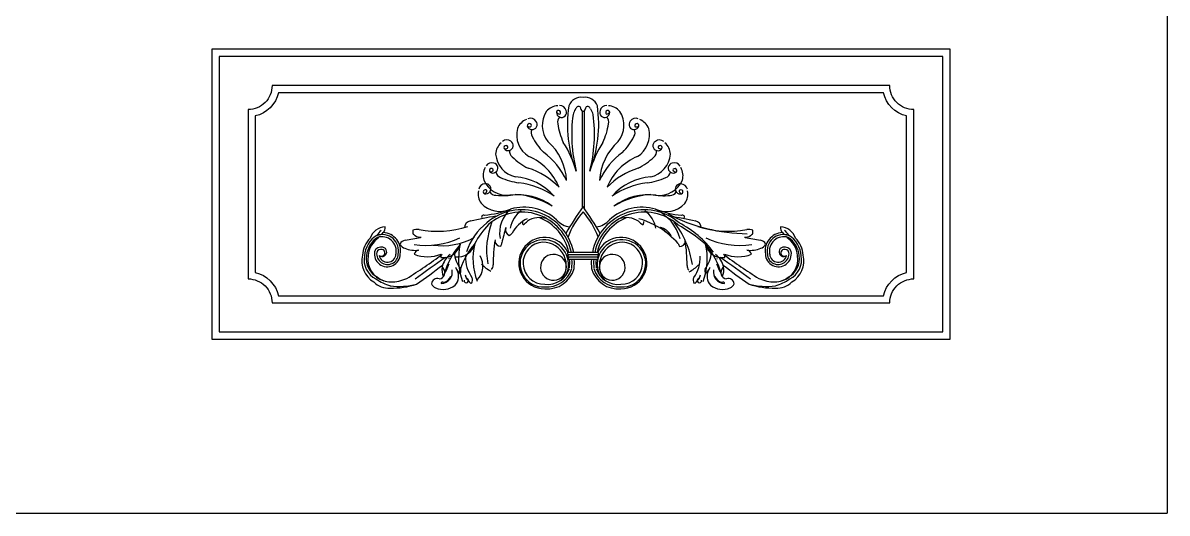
# Model space of a CAD drawing. Extents: x 391 to 4074, y 4249 to 5891.
# Drawn here: x 3284 to 4074, y 4249 to 4587 of the extents above; entities that cross this region are included whole.
import ezdxf

# ---------------------------------------------------------------- set-up
doc = ezdxf.new("R2010")
doc.units = 0
doc.header["$LTSCALE"] = 0.85
doc.header["$MEASUREMENT"] = 0
doc.layers.get('0').update_dxf_attribs({"color": 3, "linetype": 'CONTINUOUS'})
for name, color, linetype in [('2', 2, 'CONTINUOUS'), ('3', 3, 'CONTINUOUS'), ('4', 4, 'CONTINUOUS'), ('7', 7, 'CONTINUOUS')]:
    doc.layers.add(name, color=color, linetype=linetype)

msp = doc.modelspace()

# ---------------------------------------------------------------- linework, layer by layer
at = {"color": 3}
for p, q in [((3670.04, 4526.24), (3669.98, 4459.44)), ((3671.38, 4526.23), (3671.38, 4459.44)), ((3680.88, 4428.77), (3660.47, 4428.77)), ((3578.13, 4424.62), (3577.82, 4424.32)), ((3680.68, 4427.16), (3660.67, 4427.16)), ((3680.49, 4425.55), (3660.86, 4425.55)), ((3680.3, 4423.94), (3661.06, 4423.94)), ((3762.95, 4424.62), (3763.25, 4424.32))]:
    msp.add_line(p, q, dxfattribs=at)
for centre, radius, start, end in [((3669.22, 4526.84), 8.92, 80.38201, 160.17789), ((3672.19, 4526.84), 8.92, 19.76948, 99.56536), ((3660.11, 4516.43), 17.64, 146.79146, 219.03095), ((3653.79, 4518.87), 11.11, 92.99239, 139.40237), ((3653.74, 4525.3), 1.41, 342.92596, 173.76385), ((3655.8, 4525.35), 3.46, 178.26419, 22.17009), ((3654.98, 4527.52), 3.36, 218.13802, 258.8015), ((3654.34, 4524.99), 0.759, 268.67897, 351.87781), ((3654.68, 4525.67), 4.42, 12.79141, 93.87444), ((3748.48, 4517.08), 88.58, 171.70593, 201.43887), ((3763.95, 4510), 101.13, 172.08996, 194.48168), ((3675.63, 4520.93), 12.22, 146.86706, 165.87953), ((3668.42, 4526.61), 3.12, 115.08102, 155.77401), ((3667.57, 4527.84), 1.66, 350.10532, 106.59612), ((3670.65, 4527.59), 1.44, 181.1603, 269.07888), ((3670.76, 4527.59), 1.44, 181.21293, 267.77327), ((3670.65, 4527.59), 1.44, 272.1741, 358.73444), ((3670.76, 4527.59), 1.44, 270.86849, 358.78707), ((3673.84, 4527.84), 1.66, 73.35125, 189.84205), ((3672.99, 4526.6), 3.12, 24.17336, 64.86635), ((3592.97, 4517.15), 88.54, 338.50552, 8.25209), ((3577.45, 4510.08), 101.13, 345.46569, 7.8574), ((3665.78, 4520.94), 12.22, 14.06784, 33.08031), ((3685.62, 4525.33), 3.46, 157.77728, 1.68318), ((3686.73, 4525.66), 4.42, 86.07293, 167.15596), ((3687.67, 4525.28), 1.41, 6.18352, 197.02141), ((3687.07, 4524.97), 0.759, 188.06956, 271.2684), ((3686.44, 4527.51), 3.36, 281.14587, 321.80935), ((3687.62, 4518.85), 11.11, 40.545, 86.95498), ((3681.29, 4516.42), 17.64, 320.91642, 33.15591), ((3635.69, 4510.19), 11.11, 111.99239, 158.40237), ((3633.55, 4516.25), 1.41, 1.92596, 192.76385), ((3635.48, 4516.97), 3.46, 197.26419, 41.17009), ((3633.99, 4518.76), 3.36, 237.13802, 277.8015), ((3634.32, 4516.91), 4.42, 31.79141, 112.87444), ((3634.22, 4516.16), 0.759, 287.67897, 10.87781), ((3657.89, 4518.66), 4.87, 134.25052, 194.12255), ((3697.3, 4523.82), 44.59, 188.18886, 205.45412), ((3644.11, 4523.85), 44.59, 334.49325, 351.75851), ((3683.52, 4518.65), 4.87, 345.82482, 45.69685), ((3705.93, 4516.93), 3.46, 138.77728, 342.68318), ((3707.09, 4516.88), 4.42, 67.07293, 148.15596), ((3707.19, 4516.12), 0.759, 169.06956, 252.2684), ((3707.85, 4516.22), 1.41, 347.18352, 178.02141), ((3707.41, 4518.73), 3.36, 262.14587, 302.80935), ((3705.71, 4510.15), 11.11, 21.545, 67.95498), ((3642.46, 4509.94), 17.64, 165.79146, 238.03095), ((3639.63, 4511.33), 4.87, 153.25052, 213.12255), ((3675.21, 4529.04), 44.59, 207.18886, 224.45412), ((3666.2, 4529.04), 44.59, 315.49325, 332.75851), ((3701.77, 4511.3), 4.87, 326.82482, 26.69685), ((3698.94, 4509.92), 17.64, 301.91642, 14.15591), ((3621.4, 4496.08), 11.11, 130.99239, 177.40237), ((3617.92, 4502), 4.42, 50.79141, 131.87444), ((3617.41, 4501.12), 1.41, 20.92596, 211.76385), ((3618.99, 4502.43), 3.46, 216.26419, 60.17009), ((3617.01, 4503.64), 3.36, 256.13802, 296.8015), ((3618.07, 4501.25), 0.759, 306.67897, 29.87781), ((3624.76, 4498.44), 4.87, 172.25052, 232.12255), ((3620.21, 4476.23), 39.16, 3.1509, 47.99943), ((3595.8, 4465.08), 72.92, 15.61835, 32.87733), ((3745.56, 4465.01), 72.92, 147.07004, 164.32902), ((3721.16, 4476.18), 39.16, 131.94793, 176.79646), ((3722.4, 4502.38), 3.46, 119.77728, 323.68318), ((3716.63, 4498.4), 4.87, 307.82482, 7.69685), ((3723.48, 4501.95), 4.42, 48.07293, 129.15596), ((3723.32, 4501.2), 0.759, 150.06956, 233.2684), ((3723.99, 4501.07), 1.41, 328.18352, 159.02141), ((3724.39, 4503.59), 3.36, 243.14587, 283.80935), ((3719.98, 4496.04), 11.11, 2.545, 48.95498), ((3607.51, 4486.23), 4.42, 69.79141, 150.87444), ((3627.88, 4498.06), 17.64, 184.79146, 257.03095), ((3652.64, 4526.78), 44.59, 226.18886, 243.45412), ((3617.82, 4458.94), 39.16, 22.1509, 66.99943), ((3613.31, 4456.93), 50.75, 25.00766, 53.66435), ((3728.04, 4456.87), 50.75, 126.28301, 154.93971), ((3723.53, 4458.89), 39.16, 112.94793, 157.79646), ((3688.78, 4526.76), 44.59, 296.49325, 313.75851), ((3713.51, 4498.02), 17.64, 282.91642, 355.15591), ((3612.73, 4481.78), 11.11, 149.99239, 196.40237), ((3607.31, 4485.24), 1.41, 39.92596, 230.76385), ((3608.39, 4486.99), 3.46, 235.26419, 79.17009), ((3606.12, 4487.49), 3.36, 275.13802, 315.8015), ((3607.9, 4485.57), 0.759, 325.67897, 48.87781), ((3615.13, 4485.1), 4.87, 191.25052, 251.12255), ((3617.58, 4438.44), 50.75, 44.00766, 72.66435), ((3723.75, 4438.39), 50.75, 107.28301, 135.93971), ((3726.24, 4485.05), 4.87, 288.82482, 348.69685), ((3732.99, 4486.93), 3.46, 100.77728, 304.68318), ((3733.87, 4486.17), 4.42, 29.07293, 110.15596), ((3733.48, 4485.52), 0.759, 131.06956, 214.2684), ((3735.26, 4487.43), 3.36, 224.14587, 264.80935), ((3734.07, 4485.18), 1.41, 309.18352, 140.02141), ((3728.64, 4481.72), 11.11, 343.545, 29.95498), ((3602.92, 4471.61), 4.42, 88.79141, 169.87444), ((3618.21, 4485.75), 17.64, 203.79146, 276.03095), ((3603.51, 4472.61), 3.46, 254.26419, 98.17009), ((3632.27, 4520.97), 44.59, 245.18886, 262.45412), ((3621.19, 4441.81), 39.16, 41.1509, 85.99943), ((3619.96, 4423.08), 54.07, 55.38907, 83.14914), ((3720.15, 4441.77), 39.16, 93.94793, 138.79646), ((3721.36, 4423.04), 54.07, 96.79823, 124.55829), ((3709.14, 4520.93), 44.59, 277.49325, 294.75851), ((3723.16, 4485.71), 17.64, 263.91642, 336.15591), ((3737.86, 4472.55), 3.46, 81.77728, 285.68318), ((3738.44, 4471.55), 4.42, 10.07293, 91.15596), ((3609.31, 4469.1), 11.11, 168.99239, 215.40237), ((3603.06, 4470.61), 1.41, 58.92596, 249.76385), ((3601.2, 4472.34), 3.36, 294.13802, 334.8015), ((3603.5, 4471.11), 0.759, 344.67897, 67.87781), ((3610.5, 4473.02), 4.87, 210.25052, 270.12255), ((3615.02, 4512.51), 44.59, 264.18886, 281.45412), ((3625.47, 4428.28), 40.3, 53.51353, 97.71015), ((3619.63, 4411.21), 57.76, 58.92976, 85.7833), ((3721.68, 4411.16), 57.76, 94.16407, 121.01761), ((3715.85, 4428.23), 40.3, 82.23722, 126.43384), ((3726.38, 4512.46), 44.59, 258.49325, 275.75851), ((3730.87, 4472.96), 4.87, 269.82482, 329.69685), ((3737.86, 4471.05), 0.759, 112.06956, 195.2684), ((3740.17, 4472.28), 3.36, 205.14587, 245.80935), ((3738.31, 4470.54), 1.41, 290.18352, 121.02141), ((3732.05, 4469.04), 11.11, 324.545, 10.95498), ((3613.2, 4474.64), 17.64, 222.79146, 295.03095), ((3613.2, 4474.64), 17.64, 222.79146, 295.03095), ((3629.85, 4426.44), 33.5, 47.71221, 105.92403), ((3629.85, 4426.44), 33.5, 47.71221, 105.92403), ((3865.22, 4323.34), 238, 144.8267, 150.13481), ((3476.13, 4323.34), 238, 29.86519, 35.1733), ((3711.47, 4426.41), 33.5, 74.02334, 132.23515), ((3728.17, 4474.59), 17.64, 244.91642, 317.15591), ((3648.14, 4211), 245.6, 98.80884, 102.9796), ((3601.86, 4453.17), 1.27, 54.51823, 229.59191), ((3596.07, 4522.88), 68.76, 275.44348, 290.95327), ((3628.33, 4421.59), 36.61, 11.30108, 131.20406), ((3628.33, 4421.59), 35, 11.82813, 131.20636), ((3634.32, 4442.28), 21.33, 129.82845, 190.42654), ((3639.03, 4442.05), 19.01, 125.65253, 169.2648), ((3642.91, 4430.34), 24.26, 116.66794, 151.22797), ((3640.86, 4436.76), 16.01, 72.63856, 122.55121), ((3628.33, 4421.59), 33.39, 12.40716, 68.9478), ((3663.44, 4460.91), 14.69, 221.26382, 262.34318), ((3663.44, 4460.91), 14.69, 221.26382, 262.34318), ((3714, 4419.18), 57.39, 139.02218, 159.32814), ((3627.35, 4419.18), 57.39, 20.67186, 40.97782), ((3712.99, 4421.56), 36.61, 48.74331, 168.63685), ((3712.99, 4421.56), 35, 48.74101, 168.10682), ((3677.92, 4460.91), 14.69, 277.66988, 318.68355), ((3677.92, 4460.91), 14.69, 277.66988, 318.68355), ((3712.99, 4421.56), 33.39, 110.99956, 167.52451), ((3700.47, 4436.73), 16.01, 57.39616, 107.3088), ((3692.97, 4395.29), 59.01, 51.79607, 73.90483), ((3702.31, 4442.02), 19.01, 10.68257, 54.29484), ((3745.34, 4522.81), 68.76, 248.9941, 264.50389), ((3706.77, 4429.7), 32.09, 15.09227, 64.29654), ((3785.41, 4563), 121.35, 242.57449, 269.40046), ((3692.99, 4210.98), 245.6, 76.96776, 81.13853), ((3739.49, 4453.11), 1.27, 310.35546, 125.42914), ((3534.27, 4435.19), 11.17, 91.7054, 161.85875), ((3537.42, 4434.92), 10.83, 125.20726, 148.91082), ((3528.78, 4445.87), 5.18, 269.7796, 5.41817), ((3559.32, 4443.56), 6.36, 174.85828, 194.97822), ((3556.69, 4428.38), 16.18, 87.73255, 103.25892), ((3570.09, 4509.24), 65.94, 258.84883, 288.50591), ((3593.73, 4445.44), 5.05, 98.42879, 177.55649), ((3630.23, 4415.93), 42.19, 128.07253, 161.64336), ((3649, 4406.58), 60.18, 136.59979, 152.04532), ((3658.16, 4430.18), 54.12, 158.81047, 189.87826), ((3696.96, 4419.74), 83.79, 161.75533, 169.27806), ((3621.35, 4444.42), 4.26, 158.59633, 246.12909), ((3631.75, 4449.61), 3.02, 171.65236, 198.86823), ((3629.36, 4448.52), 0.485, 166.56982, 290.05895), ((3622.66, 4459.39), 13.25, 301.24151, 316.38222), ((3718.7, 4459.35), 13.25, 223.56515, 238.70586), ((3711.98, 4448.48), 0.485, 249.88842, 13.37754), ((3709.6, 4449.57), 3.02, 341.07914, 8.29501), ((3722.31, 4435.98), 10.08, 24.52578, 80.59991), ((3604, 4296.42), 191.68, 46.28601, 51.25923), ((3682.27, 4410.18), 64.81, 9.17672, 37.55322), ((3673.56, 4338.34), 126.11, 49.6174, 60.28293), ((3705.61, 4387.99), 68.74, 36.44375, 62.70721), ((3747.34, 4445.44), 5.05, 2.44351, 81.57121), ((3770.99, 4509.24), 65.94, 251.49409, 281.15117), ((3784.38, 4428.38), 16.18, 76.74108, 92.26745), ((3781.75, 4443.56), 6.36, 345.02178, 5.14172), ((3812.29, 4445.87), 5.18, 174.58183, 270.2204), ((3806.8, 4435.19), 11.17, 18.14125, 88.2946), ((3803.66, 4434.92), 10.83, 31.08918, 54.79274), ((3537.05, 4425.45), 18.82, 135.38231, 175.9872), ((3537.58, 4425.23), 17.96, 121.69048, 176.23516), ((3538.03, 4424.91), 17.02, 123.50608, 174.37175), ((3539.08, 4424.91), 17.02, 123.50608, 174.37175), ((3531.79, 4429.63), 11.48, 348.73466, 108.51926), ((3531.64, 4429.57), 10, 348.8695, 107.51408), ((3531.96, 4429.89), 12.61, 349.17275, 86.67431), ((3548.72, 4432.2), 5.04, 100.42713, 152.62353), ((3521.61, 4617.34), 182.08, 278.27339, 281.66218), ((3555.56, 4442.82), 2.56, 200.73545, 249.30898), ((3562.26, 4488.37), 54.76, 261.19755, 295.29111), ((3558.19, 4444.97), 5.75, 232.18332, 277.08042), ((3573.15, 4479.44), 46.09, 262.09296, 299.28126), ((3708.96, 4420.69), 100.43, 170.41582, 180.32001), ((3613.57, 4437), 3.87, 184.35869, 273.46465), ((3608.03, 4436.58), 6.72, 329.15078, 349.27806), ((3618.08, 4444.74), 4.49, 290.20678, 322.65558), ((3644.05, 4421.35), 17.72, 85.97042, 270.5676), ((3643.42, 4421.21), 16.3, 84.17487, 272.83906), ((3643.72, 4421.35), 14.49, 92.99741, 272.01458), ((3642.92, 4419.63), 16.19, 320.69541, 89.85408), ((3642.92, 4419.63), 16.19, 320.69541, 89.85408), ((3643.23, 4420.18), 17.35, 335.88362, 83.88865), ((3643.23, 4420.18), 17.35, 335.88362, 83.88865), ((3644.62, 4422.19), 16.85, 22.92447, 87.70735), ((3697.84, 4420.18), 17.35, 96.11135, 204.11638), ((3696.45, 4422.19), 16.85, 92.29265, 157.07553), ((3698.15, 4419.63), 16.19, 90.14592, 219.30459), ((3697.02, 4421.35), 17.72, 269.4324, 94.02958), ((3697.65, 4421.21), 16.3, 267.16094, 95.82513), ((3697.35, 4421.35), 14.49, 267.98542, 87.00259), ((3733.03, 4444.38), 4.49, 217.29179, 249.74059), ((3737.54, 4436.63), 3.87, 266.48272, 355.58868), ((3642.13, 4420.41), 100.43, 359.62736, 9.53155), ((3778.81, 4488.37), 54.76, 244.70889, 278.80245), ((3782.89, 4444.97), 5.75, 262.91958, 307.81668), ((3819.46, 4617.34), 182.08, 258.33782, 261.72661), ((3785.51, 4442.82), 2.56, 290.69102, 339.26455), ((3792.35, 4432.2), 5.04, 27.37647, 79.57287), ((3809.11, 4429.89), 12.61, 93.32569, 190.82725), ((3809.29, 4429.63), 11.48, 71.48074, 191.26534), ((3809.43, 4429.57), 10, 72.48592, 191.1305), ((3801.99, 4424.91), 17.02, 5.62825, 56.49392), ((3803.05, 4424.91), 17.02, 5.62825, 56.49392), ((3803.5, 4425.23), 17.96, 3.76484, 58.30952), ((3804.02, 4425.45), 18.82, 4.0128, 44.61769), ((3535.41, 4427.75), 8.94, 169.55636, 359.53377), ((3531.12, 4427.6), 4.84, 74.4987, 158.60115), ((3535.55, 4427.88), 7.5, 173.06098, 357.45689), ((3531.12, 4427.6), 3.23, 74.4987, 158.60115), ((3531.85, 4429.13), 3.18, 229.34233, 79.92955), ((3531.35, 4428.45), 2.35, 227.84819, 74.4987), ((3535.55, 4427.88), 5.89, 191.3975, 356.66219), ((3548.8, 4436.41), 4.93, 202.5286, 256.56316), ((3554.69, 4447.89), 17.73, 246.62588, 277.65242), ((3334.51, 4750.68), 401.91, 302.2515, 306.45907), ((3557.77, 4426.37), 3.97, 96.89405, 164.2705), ((3563.16, 4451.46), 25.72, 249.00085, 291.76475), ((3574.19, 4437.15), 11.94, 261.89519, 346.71406), ((3625.9, 4399.78), 52.92, 139.2989, 164.92147), ((3604.24, 4430.72), 22.69, 184.86105, 216.53282), ((3584.22, 4437.54), 11.94, 261.84256, 346.66143), ((3627.99, 4424.18), 43.41, 166.37223, 200.97541), ((3635.9, 4400.13), 52.92, 139.24626, 164.86884), ((3638.01, 4424.52), 43.41, 166.3196, 200.92277), ((3650.25, 4418.48), 8.93, 284.38003, 284.01253), ((3650.25, 4418.48), 8.93, 284.38003, 284.01253), ((3660.73, 4427.98), 0.826, 108.06693, 274.06951), ((3680.63, 4427.98), 0.826, 265.93049, 71.93307), ((3690.83, 4418.48), 8.93, 255.98747, 255.61997), ((3743.07, 4436.21), 6.72, 190.66931, 210.79659), ((3713.08, 4424.18), 43.41, 339.02459, 13.62777), ((3736.83, 4430.72), 22.69, 323.46718, 355.13895), ((3766.88, 4437.15), 11.94, 193.28594, 278.10481), ((3715.17, 4399.78), 52.92, 15.07853, 40.7011), ((4006.57, 4750.68), 401.91, 233.54093, 237.7485), ((3777.91, 4451.46), 25.72, 248.23525, 290.99915), ((3783.3, 4426.37), 3.97, 15.7295, 83.10595), ((3786.38, 4447.89), 17.73, 262.34758, 293.37412), ((3792.27, 4436.41), 4.93, 283.43684, 337.4714), ((3805.66, 4427.75), 8.94, 180.46623, 10.44364), ((3805.52, 4427.88), 7.5, 182.54311, 6.93902), ((3805.52, 4427.88), 5.89, 183.33781, 348.6025), ((3809.22, 4429.13), 3.18, 100.07045, 310.65767), ((3809.72, 4428.45), 2.35, 105.5013, 312.15181), ((3809.96, 4427.6), 4.84, 21.39885, 105.5013), ((3809.96, 4427.6), 3.23, 21.39885, 105.5013), ((3534.57, 4422.82), 16.77, 166.39939, 239.66315), ((3534.02, 4423.63), 14.63, 169.0739, 243.97973), ((3534.67, 4424.12), 13.8, 169.70104, 244.28529), ((3537.46, 4424.06), 15.53, 170.64634, 253.38204), ((5985.04, 1034.3), 4159.85, 125.39571, 125.75047), ((3397.44, 4639.96), 281.73, 304.17621, 308.68459), ((3574.52, 4426.01), 2.12, 149.07934, 198.70262), ((3587, 4415.96), 13.94, 126.11886, 168.77823), ((3503.19, 4450.26), 80.48, 331.76348, 338.6555), ((3613.64, 4425.36), 24.18, 178.38291, 215.10092), ((3588.29, 4419.31), 13.26, 314.55408, 32.40548), ((3615.97, 4434.45), 20.65, 221.94759, 244.45425), ((3603.23, 4420.1), 5.3, 322.07502, 0.32001), ((3660.96, 4426.37), 0.826, 108.06693, 274.06951), ((3661.12, 4424.76), 0.826, 108.06693, 274.06951), ((3628.08, 4421.56), 33.39, 353.95706, 4.09488), ((3628.08, 4421.56), 35, 353.95706, 3.90627), ((3628.08, 4421.56), 36.61, 353.95706, 3.73428), ((3712.99, 4421.56), 36.61, 176.26572, 186.04294), ((3712.99, 4421.56), 35, 176.09373, 186.04294), ((3712.99, 4421.56), 33.39, 175.90512, 186.04294), ((3680.24, 4424.76), 0.826, 265.93049, 71.93307), ((3680.39, 4426.37), 0.826, 265.93049, 71.93307), ((3747.86, 4419.72), 5.3, 179.62736, 217.87235), ((3735.13, 4434.08), 20.65, 295.49311, 317.99978), ((3727.44, 4425.36), 24.18, 324.89908, 1.61709), ((3754.08, 4415.96), 13.94, 11.22177, 53.88114), ((3837.88, 4450.26), 80.48, 201.3445, 208.23652), ((1356.03, 1034.3), 4159.85, 54.24953, 54.60429), ((3943.63, 4639.96), 281.73, 231.31541, 235.82379), ((3766.56, 4426.01), 2.12, 341.29738, 30.92066), ((3803.61, 4424.06), 15.53, 286.61796, 9.35366), ((3806.4, 4424.12), 13.8, 295.71471, 10.29896), ((3807.06, 4423.63), 14.63, 296.02027, 10.9261), ((3806.5, 4422.82), 16.77, 300.33685, 13.60061), ((3537.6, 4422.22), 13.82, 228.89099, 270.14545), ((3570.74, 4414.96), 4.48, 277.19649, 47.41133), ((3572.4, 4415.14), 7.96, 273.73626, 10.67842), ((3584.53, 4416.72), 11.38, 170.09935, 203.43848), ((3573.55, 4414.21), 6.05, 271.65132, 343.20215), ((3575.85, 4412.19), 8.88, 316.44569, 30.24645), ((3565.33, 4410.35), 19.26, 18.03981, 24.26388), ((3593.01, 4422.93), 11.37, 207.50404, 228.84813), ((3583.5, 4415.99), 2.79, 324.49789, 25.96545), ((3564.33, 4401.66), 27.51, 18.03981, 24.26388), ((3603.87, 4419.63), 16.24, 207.50404, 228.84813), ((3646.14, 4422.56), 18.98, 264.20926, 345.16742), ((3646.4, 4422.27), 15.56, 261.98751, 342.88129), ((3645.66, 4422.87), 17.99, 265.44818, 343.20525), ((3694.93, 4422.56), 18.98, 194.83258, 275.79074), ((3695.42, 4422.87), 17.99, 196.79475, 274.55182), ((3694.68, 4422.27), 15.56, 197.11871, 278.01249), ((3737.2, 4419.63), 16.24, 311.15187, 332.49596), ((3776.75, 4401.66), 27.51, 155.73612, 161.96019), ((3757.57, 4415.99), 2.79, 154.03455, 215.50211), ((3748.06, 4422.93), 11.37, 311.15187, 332.49596), ((3765.22, 4412.19), 8.88, 149.75355, 223.55431), ((3775.74, 4410.35), 19.26, 155.73612, 161.96019), ((3768.67, 4415.14), 7.96, 169.32158, 266.26374), ((3767.53, 4414.21), 6.05, 196.79785, 268.34868), ((3770.34, 4414.96), 4.48, 132.58867, 262.80351), ((3756.54, 4416.72), 11.38, 336.56152, 9.90065), ((3803.47, 4422.22), 13.82, 269.85455, 311.10901), ((3536.52, 4418.87), 14.8, 225.2963, 273.01256), ((3546.42, 4429.52), 27.19, 225.42273, 225.4365), ((3547.68, 4439.38), 35.18, 235.20346, 253.22594), ((3538.34, 4459.31), 55.23, 268.92249, 288.32188), ((3543.74, 4450.19), 44.93, 262.04323, 285.42931), ((3537.91, 4435.32), 26.92, 269.42429, 294.28707), ((3569.95, 4406.79), 3.96, 70.02594, 177.07356), ((3571.08, 4409.43), 5.64, 205.62327, 246.08385), ((3574.02, 4416.52), 13.32, 246.86394, 308.37103), ((3573.29, 4407.7), 0.628, 46.901, 233.62049), ((3589.99, 4409.24), 1.48, 166.78096, 77.55094), ((3590.28, 4409.71), 3.98, 324.49789, 25.96545), ((3750.79, 4409.71), 3.98, 154.03455, 215.50211), ((3751.08, 4409.24), 1.48, 102.44906, 13.21904), ((3767.05, 4416.52), 13.32, 231.62897, 293.13606), ((3767.78, 4407.7), 0.628, 306.37951, 133.099), ((3771.13, 4406.79), 3.96, 2.92644, 109.97406), ((3770, 4409.43), 5.64, 293.91615, 334.37673), ((3802.74, 4459.31), 55.23, 251.67812, 271.07751), ((3797.33, 4450.19), 44.93, 254.57069, 277.95677), ((3803.17, 4435.32), 26.92, 245.71293, 270.57571), ((3793.4, 4439.38), 35.18, 286.77406, 304.79654), ((3804.56, 4418.87), 14.8, 266.98744, 314.7037), ((3794.65, 4429.52), 27.19, 314.5635, 314.57727)]:
    msp.add_arc(centre, radius, start, end, dxfattribs=at)
at = {"layer": '2'}
msp.add_lwpolyline([(391.29, 4248.89), (1495.26, 4248.89), (1495.26, 4248.89), (1495.26, 4298.89), (2971.71, 4298.89), (2971.71, 4298.89), (2971.71, 4248.89), (2971.71, 4248.89), (4074.24, 4248.89)], dxfattribs=at)
at = {"layer": '3'}
msp.add_lwpolyline([(3919.24, 4563.89), (3419.24, 4563.89), (3419.24, 4373.89), (3919.24, 4373.89)], close=True, dxfattribs=at)
for points in [[(3882.64, 4393.89, -0.414214), (3899.24, 4410.49), (3899.24, 4527.29, -0.414214), (3882.64, 4543.89), (3455.84, 4543.89, -0.414214), (3439.24, 4527.29), (3439.24, 4410.49, -0.414214), (3455.84, 4393.89)], [(3878.22, 4398.89, -0.283121), (3894.24, 4414.9), (3894.24, 4522.88, -0.283121), (3878.22, 4538.89), (3460.25, 4538.89, -0.283121), (3444.24, 4522.88), (3444.24, 4414.9, -0.283121), (3460.25, 4398.89)]]:
    msp.add_lwpolyline(points, format="xyb", close=True, dxfattribs=at)
at = {"layer": '4'}
msp.add_line((4074.24, 4848.37), (4074.24, 4248.89), dxfattribs=at)
at = {"layer": '7'}
msp.add_lwpolyline([(3924.24, 4568.89), (3414.24, 4568.89), (3414.24, 4368.89), (3924.24, 4368.89)], close=True, dxfattribs=at)

doc.saveas('drawing.dxf')
